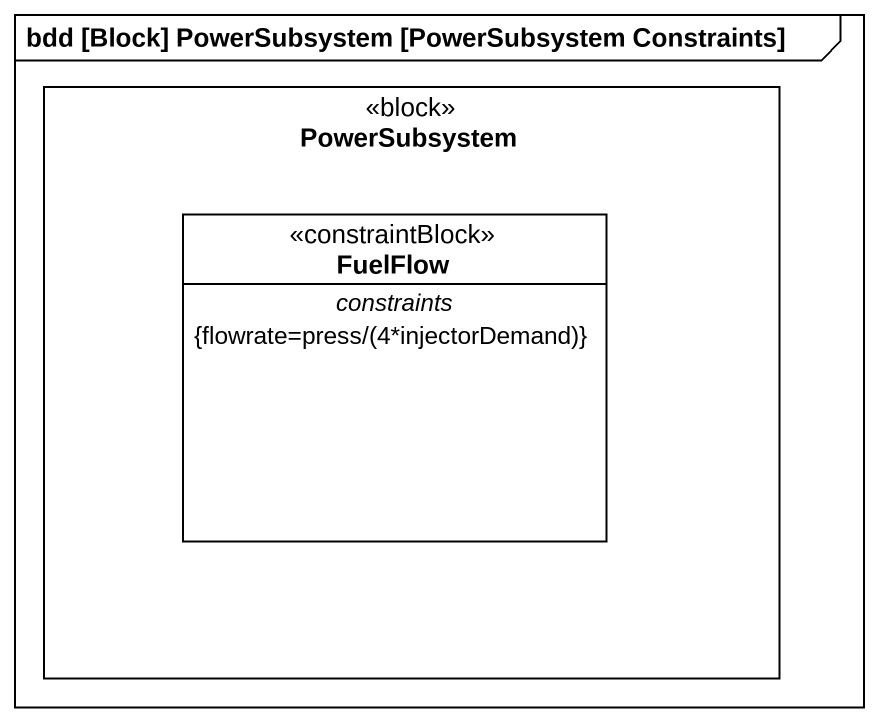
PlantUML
@startuml
mainframe bdd [Block] PowerSubsystem [PowerSubsystem Constraints]
hide circle
hide empty members
rectangle PowerSubsystem <<block>> {
  class FuelFlow <<constraintBlock>> {
    -- constraints --
    {field} {flowrate=press/(4*injectorDemand)}
  }
}
@enduml
